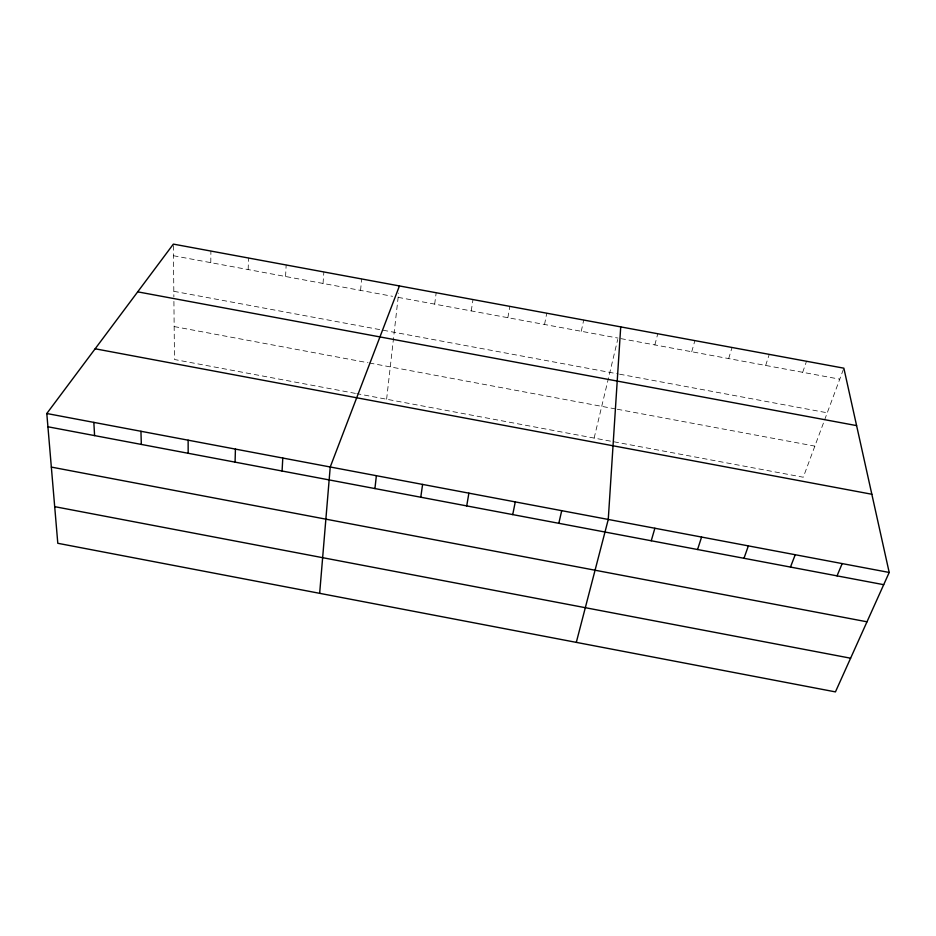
<?xml version="1.0" encoding="UTF-8"?>
<svg xmlns="http://www.w3.org/2000/svg" width="936" height="936" viewBox="0 0 936 936"><rect width="100%" height="100%" fill="white"/><g stroke="black" fill="none" stroke-linecap="round" stroke-linejoin="round"><path stroke-width="0.7" stroke-dasharray="4.68 3.51" d="M210.787 262.653L210.904 251.059M248.157 269.58L248.508 258.008M285.574 276.506L286.159 264.982M323.049 283.444L323.868 271.955M360.571 290.406L361.624 278.94M386.615 399.227L398.631 293.085M434.667 304.13L436.188 292.746M471.241 310.904L472.996 299.555M507.862 317.69L509.851 306.376M544.541 324.488L546.753 313.197M581.268 331.285L583.713 320.042M594.138 438.083L617.713 339.475M654.861 344.916L657.774 333.743M691.739 351.749L694.886 340.61M728.664 358.593L732.046 347.49M765.648 365.45L769.263 354.37M802.678 372.306L806.528 361.273M843.394 369.392L803.287 477.231L356.815 393.658M173.476 255.739L392.582 296.326M398.151 297.367L618.041 338.095M620.872 338.621L839.756 379.174M173.815 291.307L618.181 373.932M619.573 374.189L827.248 412.799M174.166 326.57L368.035 362.747M369.427 363.004L615.888 408.997M617.304 409.254L814.858 446.121M355.399 393.389L174.482 359.518L173.885 298.362M173.371 245.56L173.874 296.958"/><path stroke-width="1.4" d="M235.076 462.138L235.427 449.104M282.075 471.019L282.789 458.043M620.72 326.886L608.26 519.457L576.307 642.377M319.656 593.33L330.232 466.994L399.438 285.936M374.926 488.557L376.377 475.699M420.779 497.227L422.592 484.427M466.713 505.908L468.889 493.155M512.729 514.601L515.268 501.907M558.815 523.306L561.717 510.67M651.245 540.762L654.872 528.255M697.566 549.514L701.579 537.065M743.98 558.289L748.367 545.887M790.475 567.064L795.226 554.732M837.041 575.874L842.166 563.589M889.2 572.458L835.438 691.891L57.798 543.289L46.8 413.513L173.359 244.109L843.851 368.176L889.2 572.458L46.8 413.513M137.697 291.845L856.592 425.611M95.156 348.789L871.837 494.255M47.923 426.781L883.701 584.684M51.34 467.087L866.993 621.797M54.697 506.657L850.602 658.207M93.834 422.393L94.594 435.603M140.938 431.285L141.336 444.425M188.136 440.189L188.171 453.281"/></g></svg>
